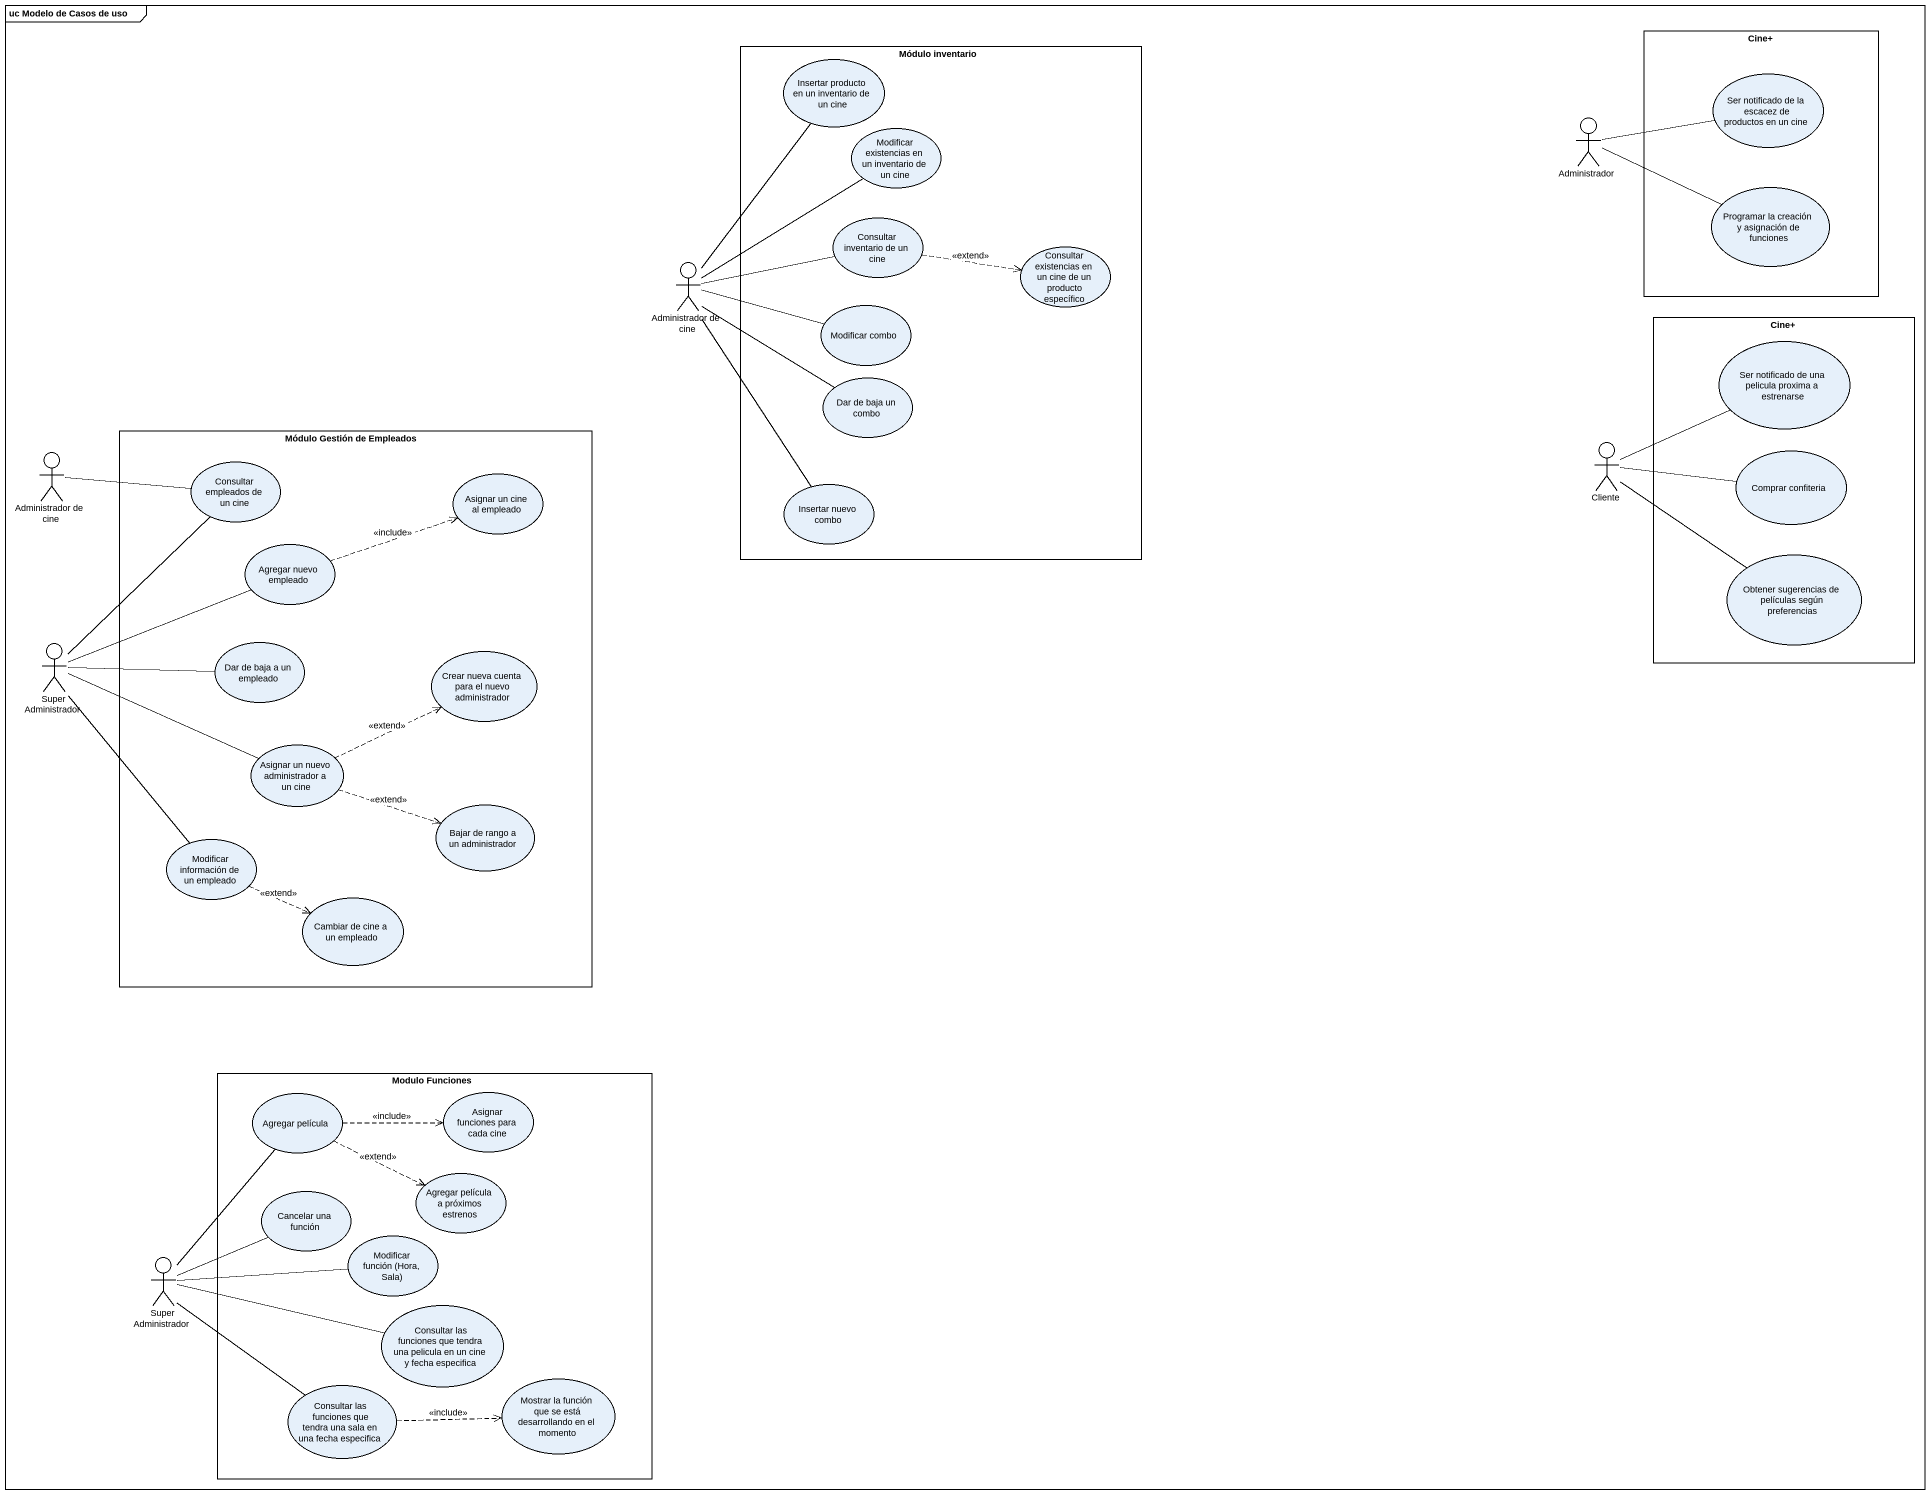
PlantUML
@startuml
mainframe uc Modelo de Casos de uso
rectangle "Cine+" as Cine {
  usecase "Ser notificado de la escacez de productos en un cine" as Ser_notificado_de_la
  usecase "Programar la creación y asignación de funciones" as Programar_la_creación_y
}
rectangle "Módulo inventario" as Módulo_inventario {
  usecase "Insertar producto en un inventario de un cine" as Insertar_producto_en_un
  usecase "Modificar existencias en un inventario de un cine" as Modificar_existencias_en_un
  usecase "Consultar inventario de un cine" as Consultar_inventario_de_un
  usecase "Consultar existencias en un cine de un producto específico" as Consultar_existencias_en_un
  usecase "Modificar combo" as Modificar_combo
  usecase "Dar de baja un combo" as Dar_de_baja_un_combo
  usecase "Insertar nuevo combo" as Insertar_nuevo_combo
}
actor Administrador
actor "Administrador de cine" as Administrador_de_cine
rectangle "Cine+" as Cine_2 {
  usecase "Ser notificado de una pelicula proxima a estrenarse" as Ser_notificado_de_una
  usecase "Comprar confiteria" as Comprar_confiteria
  usecase "Obtener sugerencias de películas según preferencias" as Obtener_sugerencias_de
}
actor "Administrador de cine" as Administrador_de_cine_2
rectangle "Módulo Gestión de Empleados" as Módulo_Gestión_de_Empleados {
  usecase "Consultar empleados de un cine" as Consultar_empleados_de_un
  usecase "Asignar un cine al empleado" as Asignar_un_cine_al_empleado
  usecase "Agregar nuevo empleado" as Agregar_nuevo_empleado
  usecase "Dar de baja a un empleado" as Dar_de_baja_a_un_empleado
  usecase "Crear nueva cuenta para el nuevo administrador" as Crear_nueva_cuenta_para_el
  usecase "Asignar un nuevo administrador a un cine" as Asignar_un_nuevo
  usecase "Bajar de rango a un administrador" as Bajar_de_rango_a_un
  usecase "Modificar información de un empleado" as Modificar_información_de_un
  usecase "Cambiar de cine a un empleado" as Cambiar_de_cine_a_un
}
actor Cliente
actor "Super Administrador" as Super_Administrador
rectangle "Modulo Funciones" as Modulo_Funciones {
  usecase "Agregar película" as Agregar_película
  usecase "Asignar funciones para cada cine" as Asignar_funciones_para_cada
  usecase "Cancelar una función" as Cancelar_una_función
  usecase "Agregar película a próximos estrenos" as Agregar_película_a_próximos
  usecase "Modificar función (Hora, Sala)" as Modificar_función_Hora_Sala
  usecase "Consultar las funciones que tendra una pelicula en un cine y fecha especifica" as Consultar_las_funciones_que
  usecase "Consultar las funciones que tendra una sala en una fecha especifica" as Consultar_las_funciones_que_2
  usecase "Mostrar la función que se está desarrollando en el momento" as Mostrar_la_función_que_se
}
actor "Super Administrador" as Super_Administrador_2
Administrador -right- Ser_notificado_de_la
Administrador -right- Programar_la_creación_y
Consultar_inventario_de_un .right.> Consultar_existencias_en_un : <<extend>>
Administrador_de_cine -up- Insertar_producto_en_un
Administrador_de_cine -up- Modificar_existencias_en_un
Administrador_de_cine -right- Consultar_inventario_de_un
Administrador_de_cine -right- Modificar_combo
Administrador_de_cine -right- Dar_de_baja_un_combo
Administrador_de_cine -- Insertar_nuevo_combo
Administrador_de_cine_2 -right- Consultar_empleados_de_un
Cliente -right- Ser_notificado_de_una
Cliente -right- Comprar_confiteria
Cliente -- Obtener_sugerencias_de
Agregar_nuevo_empleado .right.> Asignar_un_cine_al_empleado : <<include>>
Super_Administrador -up- Consultar_empleados_de_un
Super_Administrador -right- Agregar_nuevo_empleado
Super_Administrador -right- Dar_de_baja_a_un_empleado
Super_Administrador -right- Asignar_un_nuevo
Super_Administrador -- Modificar_información_de_un
Asignar_un_nuevo .right.> Crear_nueva_cuenta_para_el : <<extend>>
Asignar_un_nuevo .right.> Bajar_de_rango_a_un : <<extend>>
Modificar_información_de_un .right.> Cambiar_de_cine_a_un : <<extend>>
Agregar_película .right.> Asignar_funciones_para_cada : <<include>>
Agregar_película .right.> Agregar_película_a_próximos : <<extend>>
Super_Administrador_2 -up- Agregar_película
Super_Administrador_2 -right- Cancelar_una_función
Super_Administrador_2 -right- Modificar_función_Hora_Sala
Super_Administrador_2 -right- Consultar_las_funciones_que
Consultar_las_funciones_que_2 -up- Super_Administrador_2
Consultar_las_funciones_que_2 .right.> Mostrar_la_función_que_se : <<include>>
@enduml
